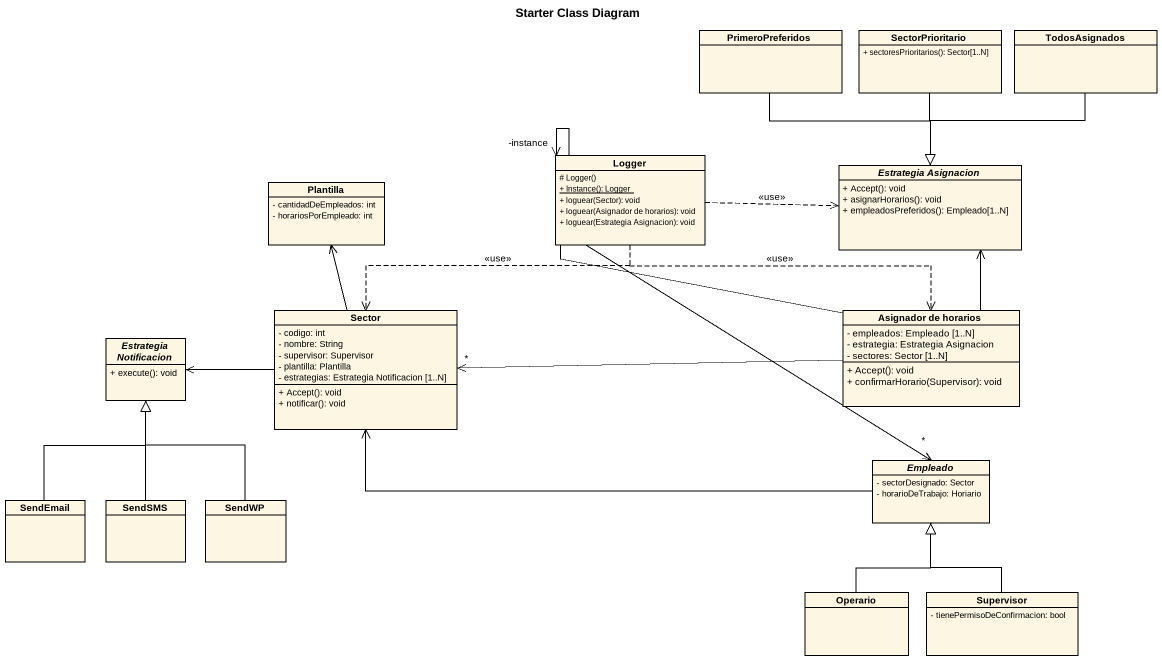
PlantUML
@startuml
title Starter Class Diagram
hide circle
hide empty members
skinparam classAttributeIconSize 0
class PrimeroPreferidos
class SectorPrioritario {
  + sectoresPrioritarios(): Sector[1..N]
}
class TodosAsignados
class Logger {
  # Logger()
  {static} + Instance(): Logger
  + loguear(Sector): void
  + loguear(Asignador de horarios): void
  + loguear(Estrategia Asignacion): void
}
abstract class "Estrategia Asignacion" as Estrategia_Asignacion {
  + Accept(): void
  + asignarHorarios(): void
  + empleadosPreferidos(): Empleado[1..N]
}
class Plantilla {
  - cantidadDeEmpleados: int
  - horariosPorEmpleado: int
}
abstract class "Estrategia Notificacion" as Estrategia_Notificacion {
  + execute(): void
}
class Sector {
  - codigo: int
  - nombre: String
  - supervisor: Supervisor
  - plantilla: Plantilla
  - estrategias: Estrategia Notificacion [1..N]
  + Accept(): void
  + notificar(): void
}
class "Asignador de horarios" as Asignador_de_horarios {
  - empleados: Empleado [1..N]
  - estrategia: Estrategia Asignacion
  - sectores: Sector [1..N]
  + Accept(): void
  + confirmarHorario(Supervisor): void
}
abstract class Empleado {
  - sectorDesignado: Sector
  - horarioDeTrabajo: Horiario
}
class SendEmail
class SendSMS
class SendWP
class Operario
class Supervisor {
  - tienePermisoDeConfirmacion: bool
}
PrimeroPreferidos --|> Estrategia_Asignacion
PrimeroPreferidos --|> Estrategia_Asignacion
SectorPrioritario --|> Estrategia_Asignacion
SectorPrioritario --|> Estrategia_Asignacion
TodosAsignados --|> Estrategia_Asignacion
TodosAsignados --|> Estrategia_Asignacion
Logger --> "-instance" Logger
Logger .right.> Estrategia_Asignacion : <<use>>
Logger ..> Sector : <<use>>
Logger .right.> Asignador_de_horarios : <<use>>
Sector -up-> Plantilla
Sector -left-> Estrategia_Notificacion
Asignador_de_horarios -up-> Estrategia_Asignacion
Asignador_de_horarios -left-> "*" Sector
Asignador_de_horarios --> "*" Empleado
Empleado -left-> Sector
SendEmail -up-|> Estrategia_Notificacion
SendSMS -up-|> Estrategia_Notificacion
SendWP -up-|> Estrategia_Notificacion
Operario -up-|> Empleado
Supervisor -up-|> Empleado
@enduml
